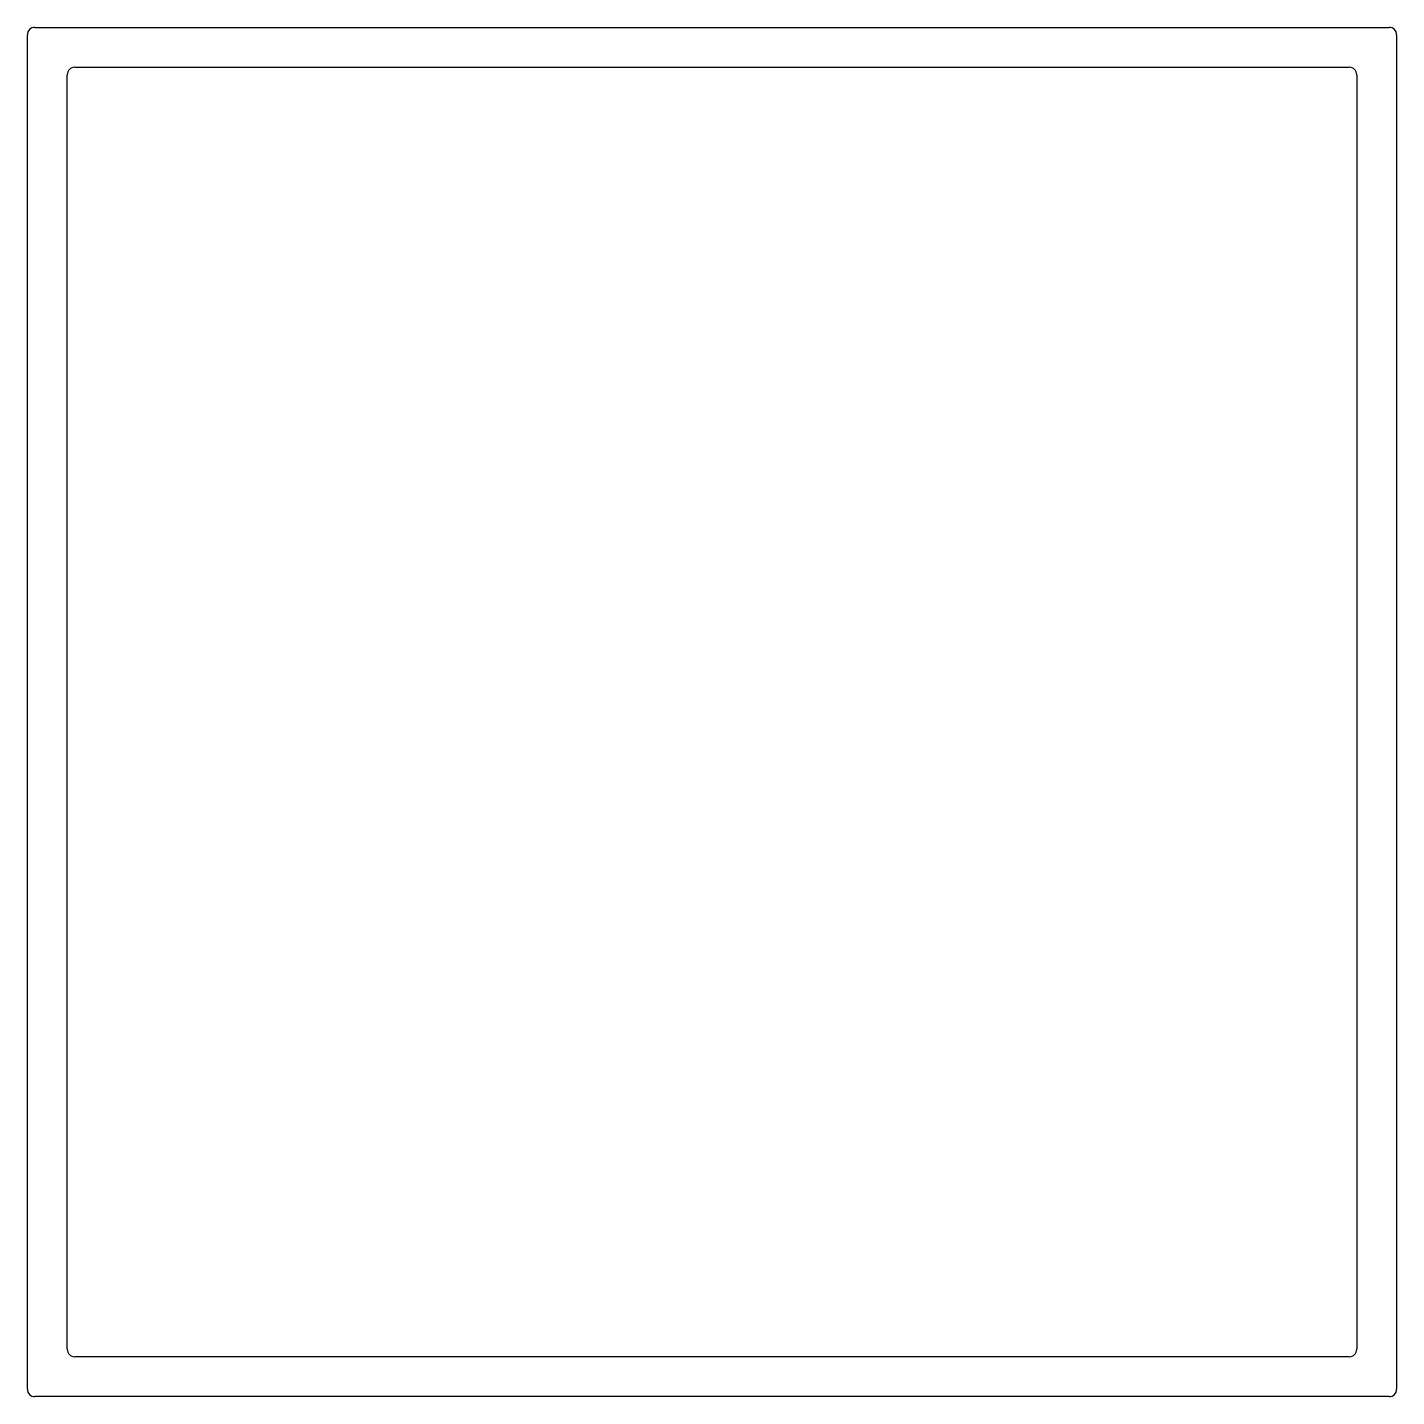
# Model space of a CAD drawing. Header units: inches. Extents: x -32.7 to 37.1, y 0.1 to 70.
import ezdxf

# ---------------------------------------------------------------- set-up
doc = ezdxf.new("R2010")
doc.units = ezdxf.units.IN
doc.header["$MEASUREMENT"] = 0
doc.layers.add('1', color=7, linetype='Continuous')

msp = doc.modelspace()

# ---------------------------------------------------------------- linework, layer by layer
at = {"layer": '1', "color": 7, "linetype": 'Continuous'}
for p, q in [((-32.321, 69.992), (36.767, 69.992)), ((-32.702, 0.523), (-32.702, 69.611)), ((37.148, 69.611), (37.148, 0.523)), ((-30.289, 67.96), (34.735, 67.96)), ((-30.67, 2.555), (-30.67, 67.579)), ((35.116, 67.579), (35.116, 2.555)), ((34.735, 2.174), (-30.289, 2.174)), ((36.767, 0.142), (-32.321, 0.142))]:
    msp.add_line(p, q, dxfattribs=at)
for centre, start, end in [((-32.321, 69.611), 90, 180), ((36.767, 69.611), 360, 90), ((-30.289, 67.579), 90, 180), ((34.735, 67.579), 360, 90), ((-30.289, 2.555), 180, 270), ((34.735, 2.555), 270, 0), ((-32.321, 0.523), 180, 270), ((36.767, 0.523), 270, 360)]:
    msp.add_arc(centre, 0.381, start, end, dxfattribs=at)

doc.saveas('drawing.dxf')
